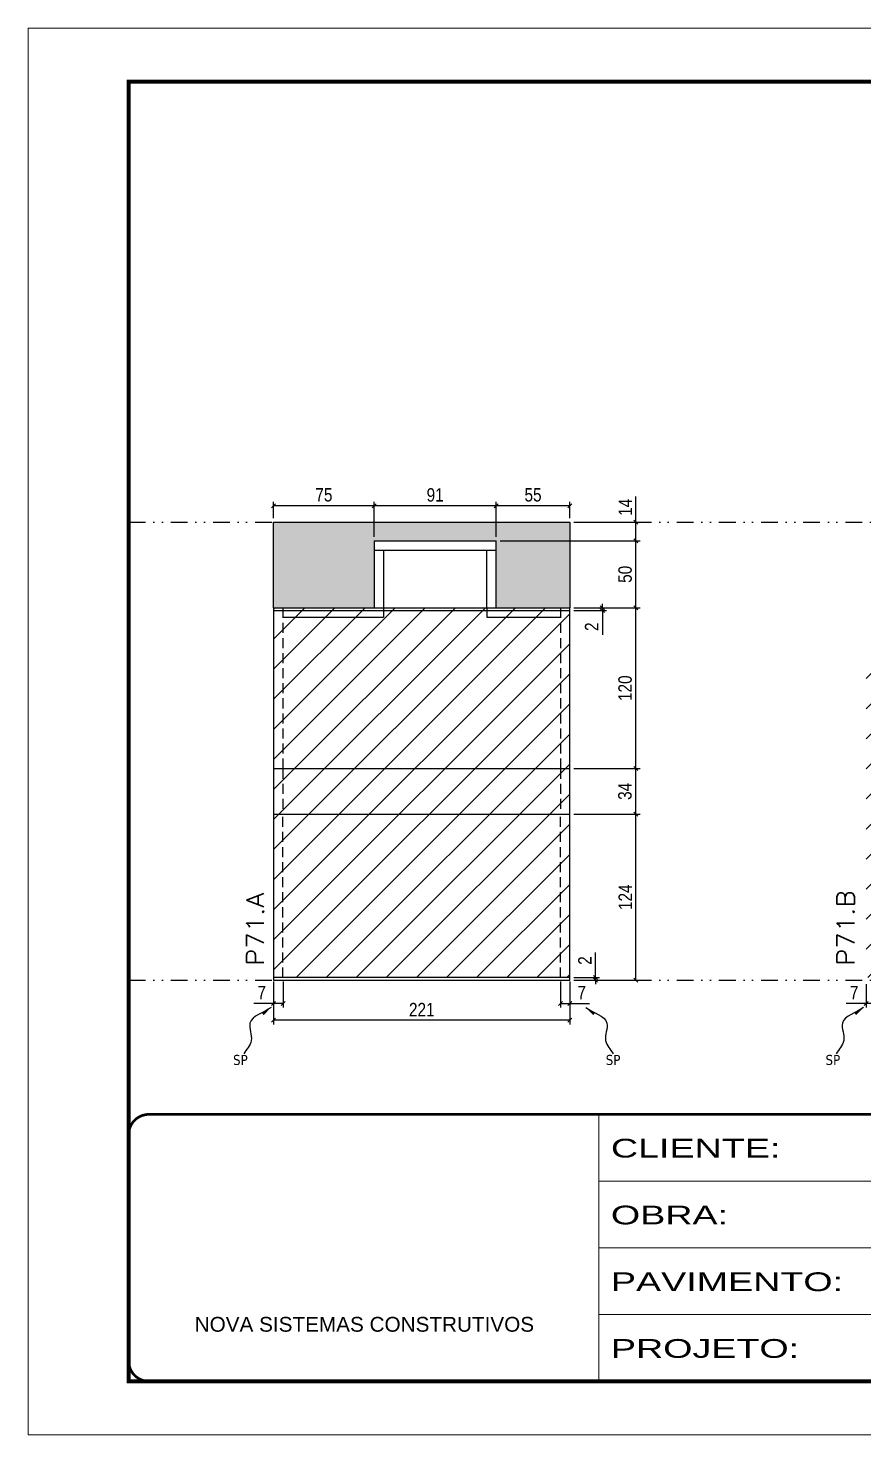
# Model space of a CAD drawing. Extents: x 14400 to 27878, y -21631 to 6985.
# Drawn here: x 14400 to 15023, y -10145 to -9095 of the extents above; entities that cross this region are included whole.
import ezdxf

# ---------------------------------------------------------------- set-up
doc = ezdxf.new("R2010")
doc.units = 0
for name, pattern in [('CONTINUO', [0]), ('DASHED', [0.75, 0.5, -0.25]), ('DIVIDE2', [0.625, 0.25, -0.125, 0, -0.125, 0, -0.125]), ('HIDDEN', [0.375, 0.25, -0.125])]:
    doc.linetypes.add(name, pattern=pattern)
for name, color, linetype in [('COTA', 241, 'Continuous'), ('Nível', 160, 'Continuous'), ('Painéis', 200, 'Continuous'), ('SARR_2.2x7', 40, 'Continuous'), ('Sarrafo de Pressão', 42, 'HIDDEN'), ('texto', 7, 'Continuous')]:
    doc.layers.add(name, color=color, linetype=linetype)
for name, color, linetype, lineweight in [('Folhas', 255, 'Continuous', 9), ('Hachura', 251, 'Continuous', 9), ('SARRAFO DE PRESSAO', 251, 'DASHED', 9), ('Texto Seção', 7, 'Continuous', 15)]:
    doc.layers.add(name, color=color, linetype=linetype, lineweight=lineweight)
doc.styles.add('ARIAL', font='arial.ttf')
doc.styles.add('COTA TECNICA', font='techl___.ttf', dxfattribs={"height": 10})
doc.styles.add('COTA TECNICA-50', font='techl___.ttf', dxfattribs={"height": 10})
doc.styles.add('REGUA-120', font='ROMANS.shx', dxfattribs={"height": 15})
doc.styles.get("Standard").update_dxf_attribs({"font": 'arial.ttf'})
doc.styles.add('Tecnologia', font='')
doc.styles.get('Tecnologia').set_extended_font_data('Forgotten Futurist')
doc.dimstyles.new('COTA PAINEL-50', dxfattribs={"dimtxt": 10, "dimasz": 3, "dimexe": 3, "dimexo": 3, "dimgap": 3, "dimtad": 1, "dimdec": 1, "dimzin": 12, "dimdsep": 46, "dimtxsty": 'COTA TECNICA-50', "dimblk1": 'OBLIQUE', "dimblk2": 'OBLIQUE', "dimsah": 1, "dimcen": 0.9, "dimclrd": 4, "dimclre": 4, "dimclrt": 240, "dimadec": 1, "dimazin": 3, "dimtfac": 1, "dimtdec": 1, "dimtmove": 0, "dimatfit": 3, "dimfxl": 1, "dimtolj": 1, "dimtzin": 12, "dimarcsym": 0})
doc.dimstyles.new('PAINEL', dxfattribs={"dimtxt": 10, "dimasz": 3, "dimexe": 3, "dimexo": 3, "dimgap": 3, "dimtad": 1, "dimdec": 1, "dimzin": 12, "dimdsep": 46, "dimtxsty": 'COTA TECNICA', "dimblk1": 'OBLIQUE', "dimblk2": 'OBLIQUE', "dimsah": 1, "dimcen": 0.9, "dimclrd": 4, "dimclre": 4, "dimclrt": 240, "dimadec": 1, "dimazin": 3, "dimtfac": 1, "dimtdec": 1, "dimtmove": 0, "dimatfit": 3, "dimfxl": 1, "dimtolj": 1, "dimtzin": 12, "dimarcsym": 0})
doc.dimstyles.get("Standard").update_dxf_attribs({"dimtxt": 0.18, "dimasz": 0.18, "dimexe": 0.18, "dimexo": 0.0625, "dimgap": 0.09, "dimtad": 0, "dimtih": 1, "dimtoh": 1, "dimdec": 4, "dimzin": 0, "dimdsep": 46, "dimtxsty": 'Standard', "dimcen": 0.09, "dimadec": 0, "dimazin": 0, "dimtfac": 1, "dimtdec": 4, "dimtofl": 0, "dimtmove": 0, "dimatfit": 3, "dimfxl": 1, "dimtolj": 1, "dimtzin": 0, "dimarcsym": 0})

# ---------------------------------------------------------------- blocks, each defined once
blk = doc.blocks.new('9999999999')
at = {"color": 30, "linetype": 'CONTINUO'}
for p, q in [((98564.6, 34230.2), (98564.6, 34429.4)), ((98564.6, 34379.6), (99584, 34379.6)), ((98564.6, 34329.8), (99488, 34329.8)), ((98564.6, 34280), (99488, 34280))]:
    blk.add_line(p, q, dxfattribs=at)
at = {"color": 30, "linetype": 'CONTINUO', "const_width": 2}
blk.add_lwpolyline([(99584, 34230.2), (99584, 34414.4, 0.414214), (99569, 34429.4), (98229, 34429.4, 0.414214), (98214, 34414.4), (98214, 34245.2, 0.414214), (98229, 34230.2), (99584, 34230.2)], format="xyb", dxfattribs=at)
at = {"layer": 'Folhas'}
blk.add_lwpolyline([(98139, 34190.2), (99624, 34190.2), (99624, 35240.2), (98139, 35240.2)], close=True, dxfattribs=at)
at = {"layer": 'Folhas', "color": 30, "const_width": 3}
blk.add_lwpolyline([(98214, 34230.2), (99584, 34230.2), (99584, 35200.2), (98214, 35200.2)], close=True, dxfattribs=at)
at = {"color": 7, "linetype": 'Continuous', "ltscale": 5, "style": 'ARIAL'}
blk.add_text('NOVA SISTEMAS CONSTRUTIVOS', height=11.059, dxfattribs=at).set_placement((98263.2, 34267.2))
at = {"layer": 'Folhas', "color": 7, "style": 'Tecnologia', "width": 1.5}
for s, p in [('CLIENTE:', (98573.7, 34397.2)), ('OBRA:', (98573.7, 34347.3)), ('PAVIMENTO:', (98573.7, 34297.5)), ('PROJETO:', (98573.7, 34247.7))]:
    blk.add_text(s, height=14, dxfattribs=at).set_placement(p)
blk = doc.blocks.new('_Oblique')
at = {"color": 0, "linetype": 'ByBlock', "lineweight": -2}
blk.add_line((-0.5, -0.5), (0.5, 0.5), dxfattribs=at)
blk = doc.blocks.new('*D1443')
at = {"layer": 'COTA', "color": 4, "lineweight": -2, "transparency": 16777216}
for p, q in [((14583.1, -9807), (14583.1, -9838.9)), ((14804.1, -9807), (14804.1, -9838.9)), ((14804.1, -9835.9), (14583.1, -9835.9))]:
    blk.add_line(p, q, dxfattribs=at)
at = {"layer": 'Defpoints', "color": 0, "transparency": 16777216}
for p in [(14583.1, -9804), (14804.1, -9804), (14583.1, -9835.9)]:
    blk.add_point(p, dxfattribs=at)
at = {"layer": 'COTA', "color": 4, "lineweight": -2, "transparency": 16777216, "xscale": 3, "yscale": 3, "zscale": 3, "rotation": 180}
blk.add_blockref('_Oblique', (14583.1, -9835.9), dxfattribs=at)
at = {"layer": 'COTA', "color": 4, "lineweight": -2, "transparency": 16777216, "xscale": 3, "yscale": 3, "zscale": 3}
blk.add_blockref('_Oblique', (14804.1, -9835.9), dxfattribs=at)
at = {"layer": 'COTA', "color": 240, "transparency": 16777216, "insert": (14693.6, -9827.9), "char_height": 10, "attachment_point": 5, "style": 'COTA TECNICA'}
blk.add_mtext('\\A1;221', dxfattribs=at)
blk = doc.blocks.new('*D1444')
at = {"layer": 'COTA', "color": 4, "lineweight": -2, "transparency": 16777216}
for p, q in [((14797.1, -9807), (14797.1, -9826.3)), ((14804.1, -9809), (14804.1, -9826.3)), ((14797.1, -9823.3), (14804.1, -9823.3)), ((14804.1, -9823.3), (14818.8, -9823.3))]:
    blk.add_line(p, q, dxfattribs=at)
at = {"layer": 'Defpoints', "color": 0, "transparency": 16777216}
for p in [(14797.1, -9804), (14804.1, -9806), (14804.1, -9823.3)]:
    blk.add_point(p, dxfattribs=at)
at = {"layer": 'COTA', "color": 4, "lineweight": -2, "transparency": 16777216, "xscale": 3, "yscale": 3, "zscale": 3, "rotation": 180}
blk.add_blockref('_Oblique', (14797.1, -9823.3), dxfattribs=at)
at = {"layer": 'COTA', "color": 4, "lineweight": -2, "transparency": 16777216, "xscale": 3, "yscale": 3, "zscale": 3}
blk.add_blockref('_Oblique', (14804.1, -9823.3), dxfattribs=at)
at = {"layer": 'COTA', "color": 240, "transparency": 16777216, "insert": (14812.9, -9815.2), "char_height": 10, "attachment_point": 5, "style": 'COTA TECNICA-50'}
blk.add_mtext('\\A1;7', dxfattribs=at)
blk = doc.blocks.new('*D1445')
at = {"layer": 'COTA', "color": 4, "lineweight": -2, "transparency": 16777216}
for p, q in [((14583.1, -9809), (14583.1, -9826.3)), ((14590.1, -9807), (14590.1, -9826.3)), ((14583.1, -9823.3), (14568.3, -9823.3)), ((14590.1, -9823.3), (14583.1, -9823.3))]:
    blk.add_line(p, q, dxfattribs=at)
at = {"layer": 'Defpoints', "color": 0, "transparency": 16777216}
for p in [(14583.1, -9806), (14590.1, -9804), (14583.1, -9823.3)]:
    blk.add_point(p, dxfattribs=at)
at = {"layer": 'COTA', "color": 4, "lineweight": -2, "transparency": 16777216, "xscale": 3, "yscale": 3, "zscale": 3, "rotation": 180}
blk.add_blockref('_Oblique', (14583.1, -9823.3), dxfattribs=at)
at = {"layer": 'COTA', "color": 4, "lineweight": -2, "transparency": 16777216, "xscale": 3, "yscale": 3, "zscale": 3}
blk.add_blockref('_Oblique', (14590.1, -9823.3), dxfattribs=at)
at = {"layer": 'COTA', "color": 240, "transparency": 16777216, "insert": (14574.2, -9815.2), "char_height": 10, "attachment_point": 5, "style": 'COTA TECNICA-50'}
blk.add_mtext('\\A1;7', dxfattribs=at)
blk = doc.blocks.new('*D1446')
at = {"layer": 'COTA', "color": 4, "lineweight": -2, "transparency": 16777216}
for p, q in [((14823.3, -9804), (14823.3, -9785.2)), ((14807.1, -9804), (14826.3, -9804)), ((14807.1, -9806), (14826.3, -9806)), ((14823.3, -9806), (14823.3, -9804)), ((14823.3, -9806), (14823.3, -9809))]:
    blk.add_line(p, q, dxfattribs=at)
at = {"layer": 'Defpoints', "color": 0, "transparency": 16777216}
for p in [(14804.1, -9804), (14804.1, -9806), (14823.3, -9806)]:
    blk.add_point(p, dxfattribs=at)
at = {"layer": 'COTA', "color": 4, "lineweight": -2, "transparency": 16777216, "xscale": 3, "yscale": 3, "zscale": 3}
for p, rotation in [((14823.3, -9804), 270), ((14823.3, -9806), 90)]:
    blk.add_blockref('_Oblique', p, dxfattribs=dict(at, rotation=rotation))
at = {"layer": 'COTA', "color": 240, "transparency": 16777216, "insert": (14815.3, -9791.3), "char_height": 10, "attachment_point": 5, "rotation": 90, "style": 'COTA TECNICA-50'}
blk.add_mtext('\\A1;2', dxfattribs=at)
blk = doc.blocks.new('*D1447')
at = {"layer": 'COTA', "color": 4, "linetype": 'ByBlock', "lineweight": -2, "transparency": 16777216}
for p, q in [((14807.1, -9682), (14856.4, -9682)), ((14853.4, -9806), (14853.4, -9682)), ((14807.1, -9806), (14856.4, -9806))]:
    blk.add_line(p, q, dxfattribs=at)
at = {"layer": 'Defpoints', "color": 0, "linetype": 'ByBlock', "transparency": 16777216}
for p in [(14804.1, -9682), (14853.4, -9682), (14804.1, -9806)]:
    blk.add_point(p, dxfattribs=at)
at = {"layer": 'COTA', "color": 4, "linetype": 'ByBlock', "lineweight": -2, "transparency": 16777216, "xscale": 3, "yscale": 3, "zscale": 3}
for p, rotation in [((14853.4, -9682), 90), ((14853.4, -9806), 270)]:
    blk.add_blockref('_Oblique', p, dxfattribs=dict(at, rotation=rotation))
at = {"layer": 'COTA', "color": 240, "linetype": 'ByBlock', "transparency": 16777216, "insert": (14845.4, -9744), "char_height": 10, "attachment_point": 5, "rotation": 90, "style": 'COTA TECNICA'}
blk.add_mtext('\\A1;124', dxfattribs=at)
blk = doc.blocks.new('*D1448')
at = {"layer": 'COTA', "color": 4, "linetype": 'ByBlock', "lineweight": -2, "transparency": 16777216}
for p, q in [((14807.1, -9682), (14856.4, -9682)), ((14853.4, -9806), (14853.4, -9682)), ((14807.1, -9806), (14856.4, -9806))]:
    blk.add_line(p, q, dxfattribs=at)
at = {"layer": 'Defpoints', "color": 0, "linetype": 'ByBlock', "transparency": 16777216}
for p in [(14804.1, -9682), (14853.4, -9682), (14804.1, -9806)]:
    blk.add_point(p, dxfattribs=at)
at = {"layer": 'COTA', "color": 4, "linetype": 'ByBlock', "lineweight": -2, "transparency": 16777216, "xscale": 3, "yscale": 3, "zscale": 3}
for p, rotation in [((14853.4, -9682), 90), ((14853.4, -9806), 270)]:
    blk.add_blockref('_Oblique', p, dxfattribs=dict(at, rotation=rotation))
at = {"layer": 'COTA', "color": 240, "linetype": 'ByBlock', "transparency": 16777216, "insert": (14845.4, -9744), "char_height": 10, "attachment_point": 5, "rotation": 90, "style": 'COTA TECNICA'}
blk.add_mtext('\\A1;124', dxfattribs=at)
blk = doc.blocks.new('*D1438')
at = {"layer": 'COTA', "color": 4, "lineweight": -2, "transparency": 16777216}
for p, q in [((15025.1, -9809), (15025.1, -9826.3)), ((15032.1, -9807), (15032.1, -9826.3)), ((15025.1, -9823.3), (15010.3, -9823.3)), ((15032.1, -9823.3), (15025.1, -9823.3))]:
    blk.add_line(p, q, dxfattribs=at)
at = {"layer": 'Defpoints', "color": 0, "transparency": 16777216}
for p in [(15025.1, -9806), (15032.1, -9804), (15025.1, -9823.3)]:
    blk.add_point(p, dxfattribs=at)
at = {"layer": 'COTA', "color": 4, "lineweight": -2, "transparency": 16777216, "xscale": 3, "yscale": 3, "zscale": 3, "rotation": 180}
blk.add_blockref('_Oblique', (15025.1, -9823.3), dxfattribs=at)
at = {"layer": 'COTA', "color": 4, "lineweight": -2, "transparency": 16777216, "xscale": 3, "yscale": 3, "zscale": 3}
blk.add_blockref('_Oblique', (15032.1, -9823.3), dxfattribs=at)
at = {"layer": 'COTA', "color": 240, "transparency": 16777216, "insert": (15016.2, -9815.2), "char_height": 10, "attachment_point": 5, "style": 'COTA TECNICA-50'}
blk.add_mtext('\\A1;7', dxfattribs=at)
blk = doc.blocks.new('*D1749')
at = {"layer": 'COTA', "color": 4, "lineweight": -2, "transparency": 16777216}
for p, q in [((14807.1, -9648), (14856.4, -9648)), ((14853.4, -9682), (14853.4, -9648)), ((14807.1, -9682), (14856.4, -9682))]:
    blk.add_line(p, q, dxfattribs=at)
at = {"layer": 'Defpoints', "color": 0, "transparency": 16777216}
for p in [(14804.1, -9648), (14853.4, -9648), (14804.1, -9682)]:
    blk.add_point(p, dxfattribs=at)
at = {"layer": 'COTA', "color": 4, "lineweight": -2, "transparency": 16777216, "xscale": 3, "yscale": 3, "zscale": 3}
for p, rotation in [((14853.4, -9648), 90), ((14853.4, -9682), 270)]:
    blk.add_blockref('_Oblique', p, dxfattribs=dict(at, rotation=rotation))
at = {"layer": 'COTA', "color": 240, "transparency": 16777216, "insert": (14845.2, -9665), "char_height": 10, "attachment_point": 5, "rotation": 90, "style": 'COTA TECNICA'}
blk.add_mtext('\\A1;34', dxfattribs=at)
blk = doc.blocks.new('*D2228')
at = {"layer": 'COTA', "color": 4, "lineweight": -2, "transparency": 16777216}
for p, q in [((14807.1, -9528), (14856.4, -9528)), ((14853.4, -9648), (14853.4, -9528)), ((14807.1, -9648), (14856.4, -9648))]:
    blk.add_line(p, q, dxfattribs=at)
at = {"layer": 'Defpoints', "color": 0, "transparency": 16777216}
for p in [(14804.1, -9528), (14853.4, -9528), (14804.1, -9648)]:
    blk.add_point(p, dxfattribs=at)
at = {"layer": 'COTA', "color": 4, "lineweight": -2, "transparency": 16777216, "xscale": 3, "yscale": 3, "zscale": 3}
for p, rotation in [((14853.4, -9528), 90), ((14853.4, -9648), 270)]:
    blk.add_blockref('_Oblique', p, dxfattribs=dict(at, rotation=rotation))
at = {"layer": 'COTA', "color": 240, "transparency": 16777216, "insert": (14845.3, -9588), "char_height": 10, "attachment_point": 5, "rotation": 90, "style": 'COTA TECNICA'}
blk.add_mtext('\\A1;120', dxfattribs=at)
blk = doc.blocks.new('*D2229')
at = {"layer": 'COTA', "color": 4, "lineweight": -2, "transparency": 16777216}
for p, q in [((14752.1, -9478), (14856.4, -9478)), ((14853.4, -9528), (14853.4, -9478)), ((14807.1, -9528), (14856.4, -9528))]:
    blk.add_line(p, q, dxfattribs=at)
at = {"layer": 'Defpoints', "color": 0, "transparency": 16777216}
for p in [(14749.1, -9478), (14853.4, -9478), (14804.1, -9528)]:
    blk.add_point(p, dxfattribs=at)
at = {"layer": 'COTA', "color": 4, "lineweight": -2, "transparency": 16777216, "xscale": 3, "yscale": 3, "zscale": 3}
for p, rotation in [((14853.4, -9478), 90), ((14853.4, -9528), 270)]:
    blk.add_blockref('_Oblique', p, dxfattribs=dict(at, rotation=rotation))
at = {"layer": 'COTA', "color": 240, "transparency": 16777216, "insert": (14845.3, -9503), "char_height": 10, "attachment_point": 5, "rotation": 90, "style": 'COTA TECNICA'}
blk.add_mtext('\\A1;50', dxfattribs=at)
blk = doc.blocks.new('*D2230')
at = {"layer": 'COTA', "color": 4, "lineweight": -2, "transparency": 16777216}
for p, q in [((14583.1, -9461), (14583.1, -9448.8)), ((14658.1, -9475), (14658.1, -9448.8)), ((14658.1, -9451.8), (14583.1, -9451.8))]:
    blk.add_line(p, q, dxfattribs=at)
at = {"layer": 'Defpoints', "color": 0, "transparency": 16777216}
for p in [(14583.1, -9451.8), (14583.1, -9464), (14658.1, -9478)]:
    blk.add_point(p, dxfattribs=at)
at = {"layer": 'COTA', "color": 4, "lineweight": -2, "transparency": 16777216, "xscale": 3, "yscale": 3, "zscale": 3, "rotation": 180}
blk.add_blockref('_Oblique', (14583.1, -9451.8), dxfattribs=at)
at = {"layer": 'COTA', "color": 4, "lineweight": -2, "transparency": 16777216, "xscale": 3, "yscale": 3, "zscale": 3}
blk.add_blockref('_Oblique', (14658.1, -9451.8), dxfattribs=at)
at = {"layer": 'COTA', "color": 240, "transparency": 16777216, "insert": (14620.6, -9443.7), "char_height": 10, "attachment_point": 5, "style": 'COTA TECNICA'}
blk.add_mtext('\\A1;75', dxfattribs=at)
blk = doc.blocks.new('*D2231')
at = {"layer": 'COTA', "color": 4, "lineweight": -2, "transparency": 16777216}
for p, q in [((14658.1, -9475), (14658.1, -9448.8)), ((14749.1, -9475), (14749.1, -9448.8)), ((14749.1, -9451.8), (14658.1, -9451.8))]:
    blk.add_line(p, q, dxfattribs=at)
at = {"layer": 'Defpoints', "color": 0, "transparency": 16777216}
for p in [(14658.1, -9451.8), (14658.1, -9478), (14749.1, -9478)]:
    blk.add_point(p, dxfattribs=at)
at = {"layer": 'COTA', "color": 4, "lineweight": -2, "transparency": 16777216, "xscale": 3, "yscale": 3, "zscale": 3, "rotation": 180}
blk.add_blockref('_Oblique', (14658.1, -9451.8), dxfattribs=at)
at = {"layer": 'COTA', "color": 4, "lineweight": -2, "transparency": 16777216, "xscale": 3, "yscale": 3, "zscale": 3}
blk.add_blockref('_Oblique', (14749.1, -9451.8), dxfattribs=at)
at = {"layer": 'COTA', "color": 240, "transparency": 16777216, "insert": (14703.6, -9443.8), "char_height": 10, "attachment_point": 5, "style": 'COTA TECNICA'}
blk.add_mtext('\\A1;91', dxfattribs=at)
blk = doc.blocks.new('*D2232')
at = {"layer": 'COTA', "color": 4, "lineweight": -2, "transparency": 16777216}
for p, q in [((14749.1, -9475), (14749.1, -9448.8)), ((14804.1, -9461), (14804.1, -9448.8)), ((14804.1, -9451.8), (14749.1, -9451.8))]:
    blk.add_line(p, q, dxfattribs=at)
at = {"layer": 'Defpoints', "color": 0, "transparency": 16777216}
for p in [(14749.1, -9451.8), (14804.1, -9464), (14749.1, -9478)]:
    blk.add_point(p, dxfattribs=at)
at = {"layer": 'COTA', "color": 4, "lineweight": -2, "transparency": 16777216, "xscale": 3, "yscale": 3, "zscale": 3, "rotation": 180}
blk.add_blockref('_Oblique', (14749.1, -9451.8), dxfattribs=at)
at = {"layer": 'COTA', "color": 4, "lineweight": -2, "transparency": 16777216, "xscale": 3, "yscale": 3, "zscale": 3}
blk.add_blockref('_Oblique', (14804.1, -9451.8), dxfattribs=at)
at = {"layer": 'COTA', "color": 240, "transparency": 16777216, "insert": (14776.6, -9443.7), "char_height": 10, "attachment_point": 5, "style": 'COTA TECNICA'}
blk.add_mtext('\\A1;55', dxfattribs=at)
blk = doc.blocks.new('*D2233')
at = {"layer": 'COTA', "color": 4, "lineweight": -2, "transparency": 16777216}
for p, q in [((14853.4, -9464), (14853.4, -9444.9)), ((14807.1, -9464), (14856.4, -9464)), ((14853.4, -9478), (14853.4, -9464)), ((14752.1, -9478), (14856.4, -9478))]:
    blk.add_line(p, q, dxfattribs=at)
at = {"layer": 'Defpoints', "color": 0, "transparency": 16777216}
for p in [(14804.1, -9464), (14853.4, -9464), (14749.1, -9478)]:
    blk.add_point(p, dxfattribs=at)
at = {"layer": 'COTA', "color": 4, "lineweight": -2, "transparency": 16777216, "xscale": 3, "yscale": 3, "zscale": 3}
for p, rotation in [((14853.4, -9464), 90), ((14853.4, -9478), 270)]:
    blk.add_blockref('_Oblique', p, dxfattribs=dict(at, rotation=rotation))
at = {"layer": 'COTA', "color": 240, "transparency": 16777216, "insert": (14845.4, -9453), "char_height": 10, "attachment_point": 5, "rotation": 90, "style": 'COTA TECNICA'}
blk.add_mtext('\\A1;14', dxfattribs=at)
blk = doc.blocks.new('*D2455')
at = {"layer": 'COTA', "color": 4, "lineweight": -2, "transparency": 16777216}
for p, q in [((14807.1, -9528), (14831.3, -9528)), ((14807.1, -9530), (14831.3, -9530)), ((14828.3, -9528), (14828.3, -9525)), ((14828.3, -9528), (14828.3, -9530)), ((14828.3, -9530), (14828.3, -9548.2))]:
    blk.add_line(p, q, dxfattribs=at)
at = {"layer": 'Defpoints', "color": 0, "transparency": 16777216}
for p in [(14804.1, -9528), (14804.1, -9530), (14828.3, -9530)]:
    blk.add_point(p, dxfattribs=at)
at = {"layer": 'COTA', "color": 4, "lineweight": -2, "transparency": 16777216, "xscale": 3, "yscale": 3, "zscale": 3}
for p, rotation in [((14828.3, -9528), 270), ((14828.3, -9530), 90)]:
    blk.add_blockref('_Oblique', p, dxfattribs=dict(at, rotation=rotation))
at = {"layer": 'COTA', "color": 240, "transparency": 16777216, "insert": (14820.3, -9542.1), "char_height": 10, "attachment_point": 5, "rotation": 90, "style": 'COTA TECNICA'}
blk.add_mtext('\\A1;2', dxfattribs=at)

msp = doc.modelspace()

# ---------------------------------------------------------------- hatches: boundary and pattern name
at = {"layer": 'COTA'}
h = msp.add_hatch(dxfattribs=at)
h.set_pattern_fill('AR-CONC', color=256, scale=0.03)
h.set_pattern_definition([(50, (0, 2), (5.4655401, -0.4781726), [0.5715, -6.2865]), (355, (0, 2), (-1.0573026, 5.7317054), [0.4572, -5.0292175]), (100.451445, (0.4555, 1.96), (4.4082374, 5.2535326), [0.4857003, -5.3427073]), (46.1842, (0, 3.524), (8.1323712, -1.2612698), [0.85725, -9.42975]), (96.63556, (0.678, 3.419), (7.122124, 7.4227837), [0.7285507, -8.0140682]), (351.18415, (0, 3.524), (7.122124, 7.4227837), [0.685799, -7.543792]), (21, (0.762, 3.143), (4.5484317, -3.067956), [0.5715, -6.2865]), (326, (0.762, 3.143), (1.8540609, 5.525639), [0.4572, -5.0292]), (71.451445, (1.141, 2.8873), (6.4024926, 2.457683), [0.4857003, -5.3426981]), (37.5, (0, 2), (0.0926581, 2.53665117), [0, -4.96824, 0, -5.1054, 0, -5.04825]), (7.5, (0, 2), (2.00458988, 3.00541724), [0, -2.91084, 0, -4.85394, 0, -1.92405]), (327.5, (-1.6993, 2), (4.06771786, -0.17186232), [0, -1.905, 0, -5.9436, 0, -7.8867]), (317.5, (-2.4613, 2), (4.44387544, 0.7627947), [0, -2.4765, 0, -3.94716, 0, -5.6007])])
h.paths.add_polyline_path([(14583.08, -9464.04), (14583.08, -9528.04), (14658.08, -9528.04), (14658.08, -9478.04), (14749.08, -9478.04), (14749.08, -9528.04), (14804.08, -9528.04), (14804.08, -9464.04)])
at = {"layer": 'Hachura'}
h = msp.add_hatch(dxfattribs=at)
h.set_pattern_fill('ANSI31', color=256, scale=5)
h.paths.add_polyline_path([(14583.08, -9528.04), (14583.08, -9648.04), (14804.08, -9648.04), (14804.08, -9528.04)])
h.paths.add_polyline_path([(14583.08, -9648.04), (14583.08, -9682.04), (14804.08, -9682.04), (14804.08, -9648.04)])
h.paths.add_polyline_path([(14583.08, -9682.04), (14583.08, -9804.04), (14804.08, -9804.04), (14804.08, -9682.04)])
h.paths.add_polyline_path([(15246.05, -9804.04), (15246.05, -9682.04), (15025.05, -9682.04), (15025.05, -9804.04)])
h.paths.add_polyline_path([(15246.05, -9682.04), (15246.05, -9574.04), (15025.05, -9574.04), (15025.05, -9682.04)])
h.paths.add_polyline_path([(15441.71, -9804.04), (15466.71, -9804.04), (15466.71, -9686.04), (15441.71, -9686.04)])
h.paths.add_polyline_path([(15711.04, -9686.04), (15686.04, -9686.04), (15686.04, -9804.04), (15711.04, -9804.04)])

# ---------------------------------------------------------------- linework, layer by layer
at = {"layer": 'COTA'}
for p, q in [((14583.08, -9528.04), (14583.08, -9464.04)), ((14583.08, -9464.04), (14804.08, -9464.04)), ((14804.08, -9464.04), (14804.08, -9528.04)), ((14665.08, -9528.04), (14665.08, -9535.04)), ((14742.08, -9528.04), (14742.08, -9535.04))]:
    msp.add_line(p, q, dxfattribs=at)
at = {"layer": 'Nível', "color": 4, "linetype": 'DIVIDE2', "ltscale": 50}
for p, q in [((14474.97, -9464.04), (15844.97, -9464.04)), ((14474.97, -9806.04), (15844.97, -9806.04))]:
    msp.add_line(p, q, dxfattribs=at)
at = {"layer": 'Painéis'}
for p, q in [((14658.08, -9478.04), (14658.08, -9528.04)), ((14658.08, -9478.04), (14749.08, -9478.04)), ((14749.08, -9528.04), (14749.08, -9478.04)), ((14583.08, -9528.04), (14583.08, -9806.04)), ((14583.08, -9528.04), (14804.08, -9528.04)), ((14583.08, -9530.04), (14804.08, -9530.04)), ((14804.08, -9806.04), (14804.08, -9528.04)), ((14583.08, -9648.04), (14804.08, -9648.04)), ((14583.08, -9682.04), (14804.08, -9682.04)), ((14583.08, -9806.04), (14804.08, -9806.04))]:
    msp.add_line(p, q, dxfattribs=at)
msp.add_lwpolyline([(14804.08, -9804.04), (14583.08, -9804.04), (14583.08, -9806.04), (14804.08, -9806.04)], close=True, dxfattribs=at)
at = {"layer": 'SARR_2.2x7'}
for p, q in [((14658.08, -9485.04), (14749.08, -9485.04)), ((14665.08, -9485.04), (14665.08, -9528.04)), ((14742.08, -9528.04), (14742.08, -9485.04)), ((14590.08, -9535.04), (14665.08, -9535.04)), ((14742.08, -9535.04), (14797.08, -9535.04))]:
    msp.add_line(p, q, dxfattribs=at)
at = {"layer": 'Sarrafo de Pressão', "ltscale": 30}
for p, q in [((14590.08, -9528.04), (14590.08, -9648.04)), ((14797.08, -9528.04), (14797.08, -9648.04)), ((14590.08, -9648.04), (14590.08, -9682.04)), ((14797.08, -9648.04), (14797.08, -9682.04)), ((14590.08, -9804.04), (14590.08, -9682.04)), ((14797.08, -9804.04), (14797.08, -9682.04))]:
    msp.add_line(p, q, dxfattribs=at)

# ---------------------------------------------------------------- block references
at = {"layer": 'SARRAFO DE PRESSAO', "color": 6, "linetype": 'ByBlock'}
msp.add_blockref('9999999999', (-83739.01, -44335.53), dxfattribs=at)

# ---------------------------------------------------------------- texts
at = {"layer": 'texto', "color": 0, "char_height": 7.5, "attachment_point": 5}
for insert in [(14558.3, -9865.53), (14836.32, -9865.53), (15000.27, -9865.53)]:
    msp.add_mtext('{\\fTahoma|b0|i0|c0|p34;\\C4;SP}', dxfattribs=dict(at, insert=insert))
at = {"layer": 'Texto Seção', "style": 'REGUA-120', "width": 1.1}
for s, p in [('P71.A', (14575.83, -9795.28)), ('P71.B', (15016.31, -9795.28))]:
    msp.add_text(s, height=13, rotation=90, dxfattribs=at).set_placement(p)

# ---------------------------------------------------------------- dimensions: what is measured, and where the dimension line sits
at = {"layer": 'COTA'}
for base, p1, p2, dimstyle, picture, middle in [((14583.08, -9451.85), (14658.08, -9478.04), (14583.08, -9464.04), 'PAINEL', '*D2230', (14620.58, -9443.74)), ((14658.08, -9451.85), (14749.08, -9478.04), (14658.08, -9478.04), 'PAINEL', '*D2231', (14703.58, -9443.76)), ((14749.08, -9451.85), (14804.08, -9464.04), (14749.08, -9478.04), 'PAINEL', '*D2232', (14776.58, -9443.74)), ((14804.08, -9823.28), (14797.08, -9804.04), (14804.08, -9806.04), 'COTA PAINEL-50', '*D1444', (14812.94, -9815.21))]:
    dim = msp.add_linear_dim(base=base, p1=p1, p2=p2, dimstyle=dimstyle, dxfattribs=at)
    dim.commit()
    dim.dimension.update_dxf_attribs({"geometry": picture, "text_midpoint": middle})
for base, p1, p2, angle, dimstyle, picture, middle in [((14853.44, -9464.04), (14749.08, -9478.04), (14804.08, -9464.04), 90, 'PAINEL', '*D2233', (14845.37, -9452.98)), ((14853.44, -9478.04), (14804.08, -9528.04), (14749.08, -9478.04), 90, 'PAINEL', '*D2229', (14845.33, -9503.04)), ((14828.28, -9530.04), (14804.08, -9528.04), (14804.08, -9530.04), 90, 'PAINEL', '*D2455', (14820.28, -9542.1)), ((14853.44, -9528.04), (14804.08, -9648.04), (14804.08, -9528.04), 90, 'PAINEL', '*D2228', (14845.34, -9588.04)), ((14853.44, -9648.04), (14804.08, -9682.04), (14804.08, -9648.04), 90, 'PAINEL', '*D1749', (14845.22, -9665.04)), ((14583.08, -9823.28), (14590.08, -9804.04), (14583.08, -9806.04), 180, 'COTA PAINEL-50', '*D1445', (14574.21, -9815.21)), ((15025.05, -9823.28), (15032.05, -9804.04), (15025.05, -9806.04), 180, 'COTA PAINEL-50', '*D1438', (15016.18, -9815.21))]:
    dim = msp.add_linear_dim(base=base, p1=p1, p2=p2, angle=angle, dimstyle=dimstyle, dxfattribs=at)
    dim.commit()
    dim.dimension.update_dxf_attribs({"geometry": picture, "text_midpoint": middle})
at = {"layer": 'COTA', "linetype": 'ByBlock'}
for picture in ['*D1447', '*D1448']:
    dim = msp.add_aligned_dim(p1=(14804.08, -9806.04), p2=(14804.08, -9682.04), distance=-49.37, dimstyle='PAINEL', dxfattribs=at)
    dim.commit()
    dim.dimension.update_dxf_attribs({"geometry": picture, "text_midpoint": (14845.37, -9744.04)})
at = {"layer": 'COTA'}
dim = msp.add_linear_dim(base=(14823.33, -9806.04), p1=(14804.08, -9804.04), p2=(14804.08, -9806.04), angle=90, dimstyle='COTA PAINEL-50', dxfattribs=at)
dim.commit()
dim.dimension.update_dxf_attribs({"geometry": '*D1446', "text_midpoint": (14823.33, -9791.29), "dimtype": 160})
dim = msp.add_linear_dim(base=(14583.08, -9835.94), p1=(14804.08, -9804.04), p2=(14583.08, -9804.04), angle=180, dimstyle='PAINEL', override={"dimarcsym": 2}, dxfattribs=at)
dim.commit()
dim.dimension.update_dxf_attribs({"geometry": '*D1443', "text_midpoint": (14693.58, -9827.88)})

# ---------------------------------------------------------------- leaders
at = {"layer": 'COTA', "path_type": 1}
for points in [[(14581.25, -9826.22), (14565.46, -9838.06), (14566.39, -9851.06), (14560.83, -9860.85)], [(14815.9, -9826.22), (14831.69, -9838.06), (14830.76, -9851.06), (14836.32, -9860.85)], [(15023.22, -9826.22), (15007.44, -9838.06), (15008.36, -9851.06), (15002.81, -9860.85)]]:
    msp.add_leader(points, dimstyle='Standard', override={"dimasz": 8}, dxfattribs=at)

doc.saveas('drawing.dxf')
